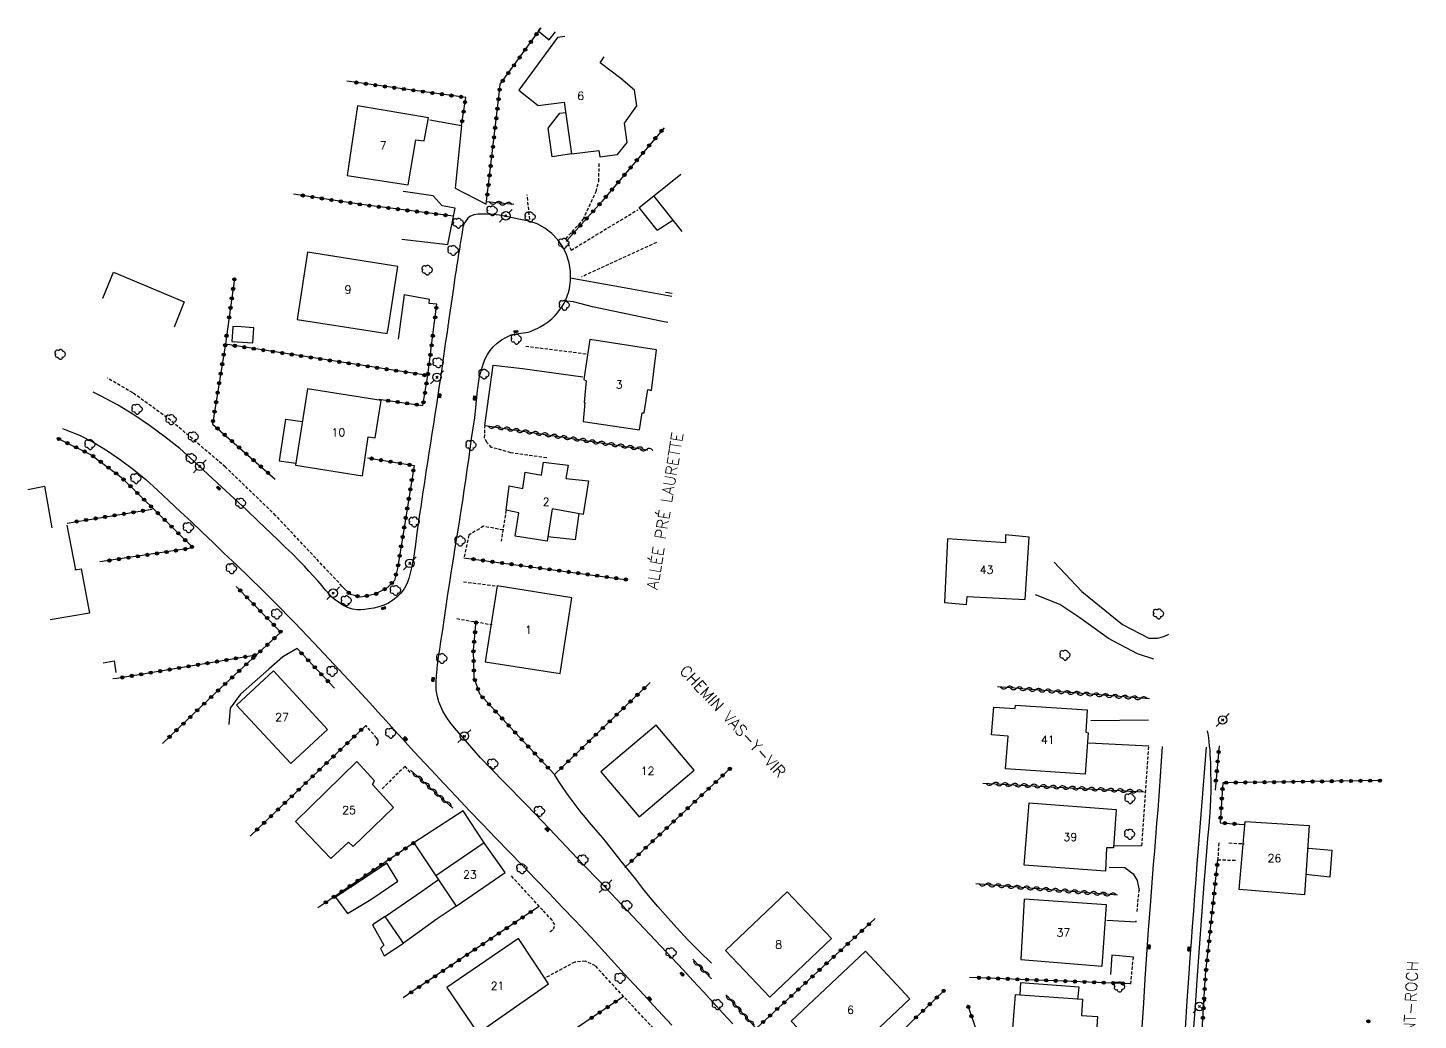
# Model space of a CAD drawing. Header units: millimetres. Extents: x 146000 to 147001, y 143000 to 144000.
# Drawn here: x 146338.9 to 146556.1, y 143562.7 to 143717.7 of the extents above; entities that cross this region are included whole.
import ezdxf
from ezdxf.enums import TextEntityAlignment as Align

# ---------------------------------------------------------------- set-up
doc = ezdxf.new("R2010")
doc.units = ezdxf.units.MM
doc.linetypes.add('DASHED', pattern=[0.75, 0.5, -0.25])
doc.layers.get('0').update_dxf_attribs({"linetype": 'CONTINUOUS'})
for name, color, linetype in [('W0014', 7, 'CONTINUOUS'), ('W0017', 7, 'CONTINUOUS'), ('W0101', 7, 'CONTINUOUS'), ('W0104', 1, 'CONTINUOUS'), ('W0112', 1, 'DASHED'), ('W0211', 2, 'CONTINUOUS'), ('W0300', 7, 'CONTINUOUS'), ('W0310', 3, 'CONTINUOUS'), ('W0322', 7, 'CONTINUOUS'), ('W0323', 7, 'CONTINUOUS'), ('W0401', 7, 'CONTINUOUS'), ('W0473', 7, 'CONTINUOUS'), ('W0989', 7, 'CONTINUOUS'), ('W0991', 7, 'CONTINUOUS')]:
    doc.layers.add(name, color=color, linetype=linetype)
doc.styles.get("Standard").update_dxf_attribs({"font": 'romans.shx', "width": 0.85})

# ---------------------------------------------------------------- blocks, each defined once
blk = doc.blocks.new('T300')
for p, q in [((-0.8, 0.51), (-0.86, 0.34)), ((-0.86, 0.34), (-0.86, 0.17)), ((-0.86, 0.17), (-0.74, 0.06)), ((-0.69, 0.63), (-0.8, 0.51)), ((-0.8, -0.06), (-0.74, 0.06)), ((-0.74, 0.06), (-0.69, 0.11)), ((-0.57, 0.69), (-0.69, 0.63)), ((-0.46, 0.69), (-0.57, 0.69)), ((-0.29, 0.63), (-0.46, 0.69)), ((-0.29, 0.63), (-0.17, 0.74)), ((-0.23, 0.57), (-0.29, 0.63)), ((-0.17, 0.74), (-0.06, 0.8)), ((-0.06, 0.8), (0.06, 0.8)), ((0.06, 0.8), (0.23, 0.74)), ((0.23, 0.74), (0.34, 0.63)), ((0.34, 0.63), (0.4, 0.51)), ((0.46, 0.46), (0.34, 0.46)), ((0.4, 0.51), (0.4, 0.46)), ((0.57, 0.4), (0.46, 0.46)), ((0.57, 0.4), (0.69, 0.29)), ((0.69, 0.29), (0.74, 0.17)), ((0.74, 0.06), (0.69, -0.17)), ((0.74, 0.17), (0.74, 0.06)), ((-0.8, -0.17), (-0.8, -0.06)), ((-0.8, -0.23), (-0.8, -0.17)), ((-0.74, -0.34), (-0.8, -0.23)), ((-0.69, -0.4), (-0.74, -0.34)), ((-0.51, -0.46), (-0.69, -0.4)), ((-0.4, -0.46), (-0.51, -0.46)), ((-0.4, -0.46), (-0.34, -0.46)), ((-0.34, -0.46), (-0.34, -0.4)), ((-0.34, -0.51), (-0.34, -0.46)), ((-0.29, -0.63), (-0.34, -0.51)), ((-0.17, -0.74), (-0.29, -0.63)), ((-0.06, -0.8), (-0.17, -0.74)), ((0.06, -0.8), (-0.06, -0.8)), ((0.17, -0.74), (0.06, -0.8)), ((0.23, -0.69), (0.17, -0.74)), ((0.29, -0.46), (0.23, -0.46)), ((0.29, -0.63), (0.23, -0.69)), ((0.46, -0.4), (0.29, -0.46)), ((0.34, -0.51), (0.29, -0.63)), ((0.34, -0.51), (0.34, -0.46)), ((0.57, -0.34), (0.46, -0.4)), ((0.63, -0.29), (0.57, -0.34)), ((0.69, -0.17), (0.63, -0.29))]:
    blk.add_line(p, q)
blk = doc.blocks.new('T473')
for p, q in [((-0.166667, 0.166667), (0.166667, -0.166667)), ((-0.166667, -0.166667), (0.166667, 0.166667)), ((0.500001, 0.500001), (1.000002, 1.000002)), ((-1.000002, -1.000002), (-0.500001, -0.500001))]:
    blk.add_line(p, q)
blk.add_ellipse((0, 0), major_axis=(0.471405, 0.471405), ratio=1, start_param=5.4977871438, end_param=11.780972451)
blk = doc.blocks.new('T401')
for p, q in [((-0.3, 0.3), (0, 0.3)), ((-0.3, -0.25), (-0.3, 0.3)), ((-0.3, 0.15), (0, 0.15)), ((-0.3, 0), (0, 0)), ((0, 0.3), (0, -0.25)), ((-0.3, -0.15), (0, -0.15)), ((-0.3, -0.25), (-0.3, -0.3)), ((-0.3, -0.3), (0, -0.3)), ((0, -0.3), (0, -0.25))]:
    blk.add_line(p, q)
blk = doc.blocks.new('t323o')
at = {"color": 0, "linetype": 'Continuous'}
for radius in [0.25, 0.15]:
    blk.add_circle((0, 0), radius, dxfattribs=at)
blk = doc.blocks.new('t310o')
at = {"color": 0, "linetype": 'Continuous'}
for centre, start, end in [((-0.5, 0.38), 216.8699, 323.1304), ((0.5, -0.37), 36.8699, 143.1303)]:
    blk.add_arc(centre, 0.625, start, end, dxfattribs=at)
blk = doc.blocks.new('t322o')
at = {"color": 0, "linetype": 'Continuous'}
for radius in [0.25, 0.15]:
    blk.add_circle((0, 0), radius, dxfattribs=at)

msp = doc.modelspace()

# ---------------------------------------------------------------- linework, layer by layer
at = {"layer": 'W0014'}
for points in [[(146418.95, 143671), (146419.59, 143671.37), (146420.19, 143671.79), (146420.76, 143672.26), (146421.29, 143672.77), (146421.68, 143673.22), (146422.05, 143673.7), (146422.39, 143674.19), (146422.69, 143674.71), (146422.96, 143675.25), (146423.19, 143675.81), (146423.38, 143676.38), (146423.53, 143676.96), (146423.71, 143678.3), (146423.7, 143679.66), (146423.49, 143681), (146423.08, 143682.29), (146422.48, 143683.51), (146421.71, 143684.62), (146420.78, 143685.6), (146419.71, 143686.44), (146418.51, 143687.08), (146417.21, 143687.5), (146415.9, 143687.78), (146414.61, 143688.05), (146413.6, 143688.27), (146412.58, 143688.44), (146411.55, 143688.56), (146410.52, 143688.6), (146409.89, 143688.61), (146409.25, 143688.59), (146408.59, 143688.49), (146407.98, 143688.24), (146407.64, 143687.97), (146407.38, 143687.65), (146407.17, 143687.29), (146407, 143686.92), (146406.87, 143686.56), (146406.8, 143686.18), (146406.76, 143685.8), (146406.7, 143685.43), (146406.65, 143685.15), (146406.61, 143684.86), (146406.56, 143684.58), (146406.52, 143684.29), (146406.48, 143684.01), (146406.43, 143683.73), (146406.39, 143683.44), (146406.35, 143683.16), (146406.26, 143682.61), (146406.17, 143682.06), (146406.08, 143681.52), (146406, 143680.97), (146405.91, 143680.43), (146405.82, 143679.88), (146405.74, 143679.33), (146405.65, 143678.79), (146405.4, 143677.07), (146405.14, 143675.34), (146404.89, 143673.62), (146404.64, 143671.9), (146404.61, 143671.68), (146404.58, 143671.45), (146404.55, 143671.23), (146404.51, 143671)], [(146404.51, 143671), (146404.35, 143669.85), (146404.19, 143668.71), (146404.02, 143667.56), (146403.86, 143666.42), (146403.7, 143665.27), (146403.53, 143664.13), (146403.37, 143662.98), (146403.2, 143661.84), (146402.97, 143660.34), (146402.74, 143658.83), (146402.51, 143657.33), (146402.28, 143655.83), (146402.04, 143654.33), (146401.81, 143652.83), (146401.58, 143651.32), (146401.35, 143649.82), (146401.17, 143648.67), (146400.99, 143647.52), (146400.82, 143646.37), (146400.65, 143645.22), (146400.47, 143644.07), (146400.3, 143642.92), (146400.12, 143641.76), (146399.95, 143640.61), (146399.7, 143638.81), (146399.48, 143636.99), (146399.22, 143635.18), (146398.84, 143633.39), (146398.64, 143632.55), (146398.42, 143631.7), (146398.12, 143630.87), (146397.7, 143630.09), (146397.19, 143629.43), (146396.6, 143628.83), (146395.95, 143628.31), (146395.25, 143627.86), (146394.52, 143627.52), (146393.75, 143627.26), (146392.97, 143627.08), (146392.18, 143626.95), (146391.56, 143626.86), (146390.93, 143626.8), (146390.29, 143626.8), (146389.65, 143626.9), (146388.86, 143627.17), (146388.12, 143627.55), (146387.43, 143628), (146386.77, 143628.49), (146386.41, 143628.8), (146386.08, 143629.13), (146385.76, 143629.49), (146385.46, 143629.85), (146385.17, 143630.21), (146384.88, 143630.58), (146384.58, 143630.94), (146384.28, 143631.29), (146383.56, 143632.08), (146382.84, 143632.87), (146382.12, 143633.65), (146381.38, 143634.41), (146380.27, 143635.53), (146379.14, 143636.62), (146378, 143637.71), (146376.87, 143638.79), (146374.97, 143640.6), (146373.06, 143642.41), (146371.14, 143644.21), (146369.21, 143645.99), (146367.04, 143648), (146364.87, 143650.02), (146362.65, 143651.99), (146360.33, 143653.85), (146357.92, 143655.61), (146355.46, 143657.29), (146352.92, 143658.85), (146350.28, 143660.26), (146349.11, 143660.81), (146349.11, 143660.81), (146349.11, 143660.81), (146349.11, 143660.81), (146349.11, 143660.81), (146349.11, 143660.81), (146349.11, 143660.81)], [(146449.05, 143562.11), (146447.5, 143563.81), (146445.96, 143565.5), (146444.41, 143567.19), (146442.86, 143568.87), (146441.3, 143570.55), (146438.71, 143573.32), (146436.1, 143576.08), (146433.5, 143578.84), (146430.88, 143581.59), (146428.27, 143584.35), (146425.65, 143587.1), (146423.04, 143589.85), (146420.43, 143592.6), (146416.85, 143596.31), (146413.23, 143599.98), (146409.66, 143603.71), (146406.25, 143607.59), (146405.58, 143608.39), (146404.92, 143609.2), (146404.3, 143610.06), (146403.77, 143610.97), (146403.43, 143611.7), (146403.15, 143612.45), (146402.94, 143613.22), (146402.78, 143614.01), (146402.73, 143614.38), (146402.7, 143614.75), (146402.69, 143615.12), (146402.7, 143615.49), (146402.71, 143615.86), (146402.74, 143616.23), (146402.76, 143616.6), (146402.79, 143616.96), (146402.91, 143618.19), (146403.08, 143619.41), (146403.28, 143620.63), (146403.46, 143621.85), (146403.73, 143623.69), (146404, 143625.54), (146404.27, 143627.39), (146404.55, 143629.23), (146404.83, 143631.06), (146405.11, 143632.88), (146405.41, 143634.7), (146405.7, 143636.53), (146405.99, 143638.35), (146406.28, 143640.17), (146406.57, 143642), (146406.85, 143643.82), (146407.09, 143645.44), (146407.33, 143647.06), (146407.56, 143648.68), (146407.79, 143650.31), (146408.02, 143651.93), (146408.25, 143653.55), (146408.48, 143655.17), (146408.73, 143656.79), (146408.98, 143658.92), (146409.18, 143661.08), (146409.5, 143663.25), (146410.08, 143665.35), (146410.37, 143666.03), (146410.72, 143666.69), (146411.13, 143667.31), (146411.62, 143667.87), (146412.25, 143668.45), (146412.94, 143668.96), (146413.68, 143669.38), (146414.45, 143669.74), (146414.82, 143669.86), (146415.2, 143669.94), (146415.58, 143669.99), (146415.96, 143670.03), (146416.34, 143670.06), (146416.72, 143670.11), (146417.1, 143670.19), (146417.47, 143670.31), (146417.85, 143670.47), (146418.22, 143670.63), (146418.59, 143670.81), (146418.95, 143671)], [(146410.33, 143655.58), (146411.64, 143665.05)], [(146344.34, 143655.11), (146344.34, 143655.11), (146344.34, 143655.11), (146344.87, 143654.92), (146346.99, 143654.09), (146349.23, 143652.97), (146351.37, 143651.66), (146353.41, 143650.22), (146355.41, 143648.74), (146357.33, 143647.18), (146359.16, 143645.52), (146360.95, 143643.82), (146362.75, 143642.13), (146364.46, 143640.53), (146366.16, 143638.92), (146367.85, 143637.3), (146369.54, 143635.68), (146371.54, 143633.78), (146373.53, 143631.87), (146375.51, 143629.95), (146377.46, 143628.01), (146380.58, 143624.81), (146383.66, 143621.58), (146386.72, 143618.32), (146389.77, 143615.05), (146391.05, 143613.66), (146392.34, 143612.26), (146393.61, 143610.86), (146394.89, 143609.46), (146396.16, 143608.05), (146397.44, 143606.65), (146398.72, 143605.25), (146400, 143603.85), (146401.96, 143601.75), (146403.93, 143599.66), (146405.9, 143597.57), (146407.88, 143595.48), (146409.94, 143593.32), (146412.02, 143591.16), (146414.1, 143589.01), (146416.19, 143586.85), (146418.27, 143584.7), (146420.35, 143582.55), (146422.42, 143580.38), (146424.48, 143578.21), (146426.02, 143576.57), (146427.55, 143574.92), (146429.07, 143573.27), (146430.58, 143571.61), (146432.1, 143569.95), (146433.62, 143568.3), (146435.14, 143566.65), (146436.67, 143565), (146439.52, 143561.94)], [(146521.05, 143560.9), (146521.33, 143564.94), (146521.61, 143568.98), (146521.97, 143573.99), (146522.34, 143579.01), (146522.72, 143584.02), (146523.1, 143589.04), (146523.27, 143591.06), (146523.46, 143593.08), (146523.63, 143595.11), (146523.74, 143597.14), (146523.78, 143598.58), (146523.78, 143600.01), (146523.76, 143601.45), (146523.72, 143602.89), (146523.69, 143603.55), (146523.66, 143604.22), (146523.62, 143604.88), (146523.56, 143605.54), (146523.49, 143606.17), (146523.42, 143606.8), (146523.33, 143607.43), (146523.25, 143607.88)], [(146516.13, 143605.46), (146515.61, 143597.73), (146515.45, 143595.59), (146515.28, 143593.45), (146515.11, 143591.31), (146514.93, 143589.18), (146514.75, 143587.04), (146514.58, 143584.9), (146514.41, 143582.76), (146514.25, 143580.62), (146513.97, 143576.81), (146513.71, 143572.99), (146513.45, 143569.17), (146513.2, 143565.35), (146512.77, 143558.59), (146512.35, 143551.83), (146511.94, 143545.07), (146511.54, 143538.31)], [(146518.6, 143542.28), (146518.75, 143544.92), (146518.9, 143547.56), (146519.06, 143550.2), (146519.22, 143552.84), (146519.49, 143557.14), (146519.77, 143561.43), (146520.06, 143565.73), (146520.36, 143570.02), (146520.54, 143572.47), (146520.72, 143574.92), (146520.9, 143577.36), (146521.08, 143579.81), (146521.27, 143582.25), (146521.45, 143584.7), (146521.63, 143587.14), (146521.81, 143589.59), (146523.07, 143605.37)]]:
    msp.add_lwpolyline(points, dxfattribs=at)
at = {"layer": 'W0017'}
for points in [[(146401.73, 143703.36), (146406.66, 143702.45), (146405.68, 143692.65), (146410.52, 143690.2)], [(146397.32, 143684.72), (146404.51, 143683.89), (146405.67, 143689.53), (146403.64, 143689.92), (146402.22, 143691.46), (146397.57, 143692.14)], [(146423.67, 143678.67), (146432.07, 143677.17), (146439.54, 143675.79)], [(146402.82, 143674.57), (146401.61, 143674.67), (146401.65, 143675.3), (146397.7, 143675.99), (146397.04, 143671)], [(146437.81, 143671.89), (146427.15, 143674.15), (146424.17, 143674.92), (146423.14, 143675.02), (146422.78, 143674.91)], [(146397.04, 143671), (146396.79, 143669.07)], [(146411.64, 143665.05), (146416.21, 143664.51), (146425.63, 143663.2)], [(146499.29, 143634.25), (146503.59, 143629.68), (146509.95, 143624.52), (146514.07, 143622.4), (146515.39, 143622.37), (146516.39, 143622.66), (146517.17, 143623.03)], [(146514.82, 143619.1), (146512.3, 143619.93), (146507.75, 143622.31), (146503.3, 143625.57), (146500.17, 143627.64), (146496.35, 143629.13)], [(146380.98, 143620.76), (146378.77, 143619.45), (146376.55, 143617.55), (146372.13, 143613.61), (146370.54, 143611.47), (146370.29, 143608.88)], [(146514, 143609.55), (146504.98, 143609.47)], [(146514.04, 143605.49), (146504.7, 143605.98)], [(146512.99, 143589.95), (146508.61, 143589.87)], [(146507.86, 143586.61), (146510.3, 143586.56), (146511.62, 143585.59), (146512.23, 143584.5), (146512.54, 143582.97)], [(146507.47, 143578.32), (146512.06, 143578.06)], [(146512.06, 143578.06), (146512.06, 143578.21)], [(146511.64, 143572.57), (146508.28, 143572.85), (146508.09, 143569.85)]]:
    msp.add_lwpolyline(points, dxfattribs=at)
at = {"layer": 'W0101'}
for points in [[(146422.83, 143716.37), (146421.67, 143716.23), (146415.63, 143707.97), (146418.64, 143705.61), (146422.71, 143706.11), (146423.86, 143698.04), (146428.11, 143698.57)], [(146428.11, 143698.57), (146428.3, 143697.59), (146431.05, 143697.93), (146432.57, 143699.81), (146432.16, 143702.83), (146434.07, 143705.53), (146433.71, 143708), (146431.55, 143709.8), (146428.31, 143712.27), (146428.97, 143713.21)], [(146441.12, 143685.89), (146436.74, 143691.46), (146440.95, 143694.84)], [(146396.72, 143680.46), (146382.62, 143682.67), (146380.97, 143672.17), (146388.4, 143671)], [(146350.65, 143675.47), (146352.31, 143679.55), (146363.32, 143674.92), (146361.75, 143670.96)], [(146395.24, 143671), (146396.72, 143680.46)], [(146388.4, 143671), (146395.07, 143669.95), (146395.24, 143671)], [(146420.14, 143638.23), (146420.06, 143637.51), (146415.04, 143638.32), (146415.6, 143641.95), (146413.65, 143642.36), (146414.11, 143646.18), (146416.27, 143645.74), (146416.62, 143648.33), (146419.15, 143647.86), (146419.47, 143649.86), (146423.31, 143649.42), (146422.95, 143647.31), (146426.52, 143646.95), (146425.69, 143641.72), (146420.83, 143642.59)], [(146338.91, 143645.59), (146341.53, 143646.13), (146342.65, 143639.61)], [(146420.83, 143642.59), (146420.14, 143638.23)], [(146345, 143640.03), (146345, 143640.03), (146346.36, 143633.08)], [(146347.22, 143633.23), (146348.53, 143626.26), (146342.42, 143625.27)], [(146346.25, 143633.06), (146347.22, 143633.23)], [(146410.19, 143590.39), (146402.65, 143585.27), (146405.85, 143580.51), (146413.48, 143585.75)], [(146413.48, 143585.75), (146410.19, 143590.39)]]:
    msp.add_lwpolyline(points, dxfattribs=at)
for points in [[(146400.86, 143700.07), (146401.52, 143703.67), (146390.42, 143705.55), (146388.81, 143694.66), (146398.34, 143693.17), (146399.53, 143700.24)], [(146426.73, 143669.01), (146425.78, 143662.8), (146426.17, 143662.59), (146425.83, 143659.2), (146425.94, 143659.2), (146425.67, 143656.24), (146434.49, 143654.95), (146434.91, 143657.58), (146435.23, 143657.59), (146435.76, 143661.22), (146436.37, 143661.09), (146437.12, 143667.4)], [(146394.11, 143659.49), (146382.6, 143661.33), (146380.75, 143649.39), (146391.2, 143647.73), (146392.08, 143653.85), (146393.18, 143653.66)], [(146495.36, 143638.17), (146491.68, 143638.52), (146491.67, 143637.26), (146482.6, 143637.89), (146482.11, 143627.96), (146485.59, 143627.64), (146485.7, 143628.91), (146494.75, 143628.42)], [(146412.23, 143630.53), (146410.36, 143618.69), (146422.06, 143616.84), (146423.93, 143628.68)], [(146377.27, 143617.26), (146385.75, 143608.12), (146380, 143602.79), (146371.52, 143611.93)], [(146493.23, 143611.9), (146504.42, 143611.2), (146504.19, 143607.72), (146504.6, 143607.61), (146504.13, 143601.14), (146491.64, 143601.97), (146492.07, 143607.09), (146489.47, 143607.27), (146489.82, 143611.6), (146493.18, 143611.41)], [(146434.41, 143594.49), (146443.01, 143601.78), (146437.07, 143608.79), (146428.46, 143601.5), (146434.41, 143594.49)], [(146396.04, 143595.92), (146392.75, 143599.51), (146393.1, 143600.07), (146390.33, 143603.09), (146380.74, 143593.72), (146386.24, 143587.95), (146389.01, 143590.52), (146389.73, 143589.82)], [(146495.35, 143596.64), (146508.93, 143595.62), (146508.52, 143589.61), (146507.43, 143589.65), (146507.27, 143586), (146494.59, 143586.92)], [(146529.09, 143593.72), (146539.12, 143593.11), (146538.36, 143582.3), (146528.19, 143583.12)], [(146457.57, 143582.76), (146447.93, 143573.61), (146454.86, 143566.31), (146464.5, 143575.46)], [(146506.77, 143571.16), (146507.43, 143580.7), (146494.58, 143581.6), (146494.06, 143572.18)], [(146409.23, 143560.68), (146420.28, 143568.38), (146415.55, 143575.48), (146404.37, 143567.83)], [(146469.78, 143573.48), (146458.17, 143562.54), (146465.2, 143555.14), (146476.7, 143566.04)], [(146505.55, 143556.04), (146492.44, 143556.71), (146493.25, 143566.74), (146503.68, 143565.98), (146503.56, 143563.43), (146506.03, 143563.26)]]:
    msp.add_lwpolyline(points, close=True, dxfattribs=at)
at = {"layer": 'W0104'}
for points in [[(146419, 143717.72), (146418.63, 143717.27), (146420.35, 143715.86), (146421.37, 143717.1)], [(146423.86, 143698.04), (146420.82, 143697.59), (146420.21, 143702.06), (146422.02, 143704.37), (146422.94, 143704.48)], [(146437.23, 143686.1), (146434.42, 143689.66), (146436.74, 143691.46)], [(146437.23, 143686.1), (146439.7, 143687.7)], [(146370.94, 143671), (146370.8, 143668.7), (146374.07, 143668.5)], [(146372.25, 143671), (146370.95, 143671.08), (146370.94, 143671)], [(146374.07, 143668.5), (146374.22, 143670.88), (146372.25, 143671)], [(146379.17, 143656.6), (146378.16, 143650.09), (146380.8, 143649.74)], [(146379.17, 143656.6), (146381.81, 143656.23)], [(146424.5, 143637.73), (146425.07, 143641.83)], [(146424.5, 143637.73), (146420.14, 143638.23)], [(146350.66, 143618.55), (146352.4, 143618.82), (146352.67, 143617.01)], [(146406.92, 143595.4), (146399.23, 143590.41), (146402.65, 143585.27)], [(146410.19, 143590.39), (146406.92, 143595.4)], [(146539, 143589.58), (146542.66, 143589.25), (146542.36, 143585.05), (146538.58, 143585.45)], [(146405.85, 143580.51), (146402.87, 143578.56), (146397.62, 143574.76), (146394.76, 143578.91), (146400.43, 143582.82), (146403.05, 143584.68)], [(146394.76, 143578.91), (146392.76, 143577.62), (146394.55, 143574.41), (146394.03, 143573.91), (146394.56, 143572.77), (146397.62, 143574.76)], [(146502.96, 143565.92), (146503.15, 143567.85), (146494.01, 143568.53), (146493.88, 143566.7)]]:
    msp.add_lwpolyline(points, dxfattribs=at)
msp.add_lwpolyline([(146395, 143587.22), (146390.55, 143584.28), (146386.96, 143581.9), (146388.84, 143579.35), (146392.52, 143581.55), (146396.74, 143584.44)], close=True, dxfattribs=at)
at = {"layer": 'W0112'}
for points in [[(146422.95, 143684.75), (146425.66, 143687.77), (146427.7, 143692.16), (146428.11, 143693.76), (146428.19, 143696.61)], [(146417.34, 143687.78), (146416.92, 143691.63)], [(146422.95, 143684.75), (146423.78, 143682.98), (146434.2, 143689.3)], [(146437.12, 143684.18), (146425.43, 143678.8)], [(146426.12, 143666.76), (146416.54, 143667.96)], [(146387.99, 143630.52), (146377.63, 143641.56), (146369.78, 143649.11), (146361.25, 143656.4), (146355.3, 143660.71), (146351.38, 143662.99)], [(146419.98, 143650.53), (146414.39, 143651.33), (146411.38, 143652.19), (146410.61, 143652.96), (146410.27, 143653.67), (146410.34, 143655.58)], [(146413.65, 143642.36), (146412.84, 143637.51)], [(146413.17, 143639.28), (146410.11, 143639.85), (146407.8, 143638.49), (146407.05, 143634.92)], [(146406.97, 143631.19), (146412.23, 143630.53)], [(146405.92, 143625.44), (146411.44, 143624.49)], [(146393.39, 143605.6), (146393.65, 143605.97), (146393.65, 143606.46), (146393.41, 143606.83), (146391.7, 143608.73)], [(146512.99, 143589.95), (146514.04, 143605.49)], [(146398.64, 143601.41), (146397.84, 143602.36), (146394.18, 143598.77)], [(146524.99, 143590.39), (146524.83, 143587.77), (146527.81, 143587.67)], [(146526.58, 143590.4), (146528.94, 143590.26)], [(146420.45, 143576.53), (146421.06, 143576.93), (146421.23, 143577.59), (146420.85, 143578.31), (146419.36, 143579.88), (146414.43, 143585.27)], [(146512.22, 143579.67), (146512.54, 143582.97)], [(146511.24, 143568.33), (146511.64, 143572.57)], [(146437.16, 143560.9), (146430, 143568.55), (146427.59, 143571.18), (146426.02, 143571.92), (146424.37, 143571.78), (146419.65, 143569.25)]]:
    msp.add_lwpolyline(points, dxfattribs=at)
at = {"layer": 'W0211'}
msp.add_lwpolyline([(146445.72, 143571.61), (146443.86, 143573.43), (146442.04, 143575.28), (146440.26, 143577.16), (146438.52, 143579.09), (146437.33, 143580.47), (146436.16, 143581.87), (146435.01, 143583.28), (146433.88, 143584.71), (146432.75, 143586.14), (146431.62, 143587.57), (146430.49, 143589), (146429.35, 143590.42), (146428.69, 143591.22), (146428.02, 143592.01), (146427.35, 143592.79), (146426.69, 143593.58), (146426.02, 143594.38), (146425.36, 143595.17), (146424.72, 143595.98), (146424.09, 143596.8), (146423.33, 143597.84), (146422.59, 143598.9), (146421.87, 143599.97), (146421.18, 143601.06)], dxfattribs=at)
at = {"layer": 'W0310'}
for points in [[(146414.85, 143690.11), (146410.55, 143690.55)], [(146410.34, 143655.58), (146435.77, 143651.8)], [(146514.14, 143612.89), (146490.39, 143614.79)], [(146405.32, 143595.84), (146398.72, 143601.77)], [(146488.14, 143599.71), (146513.31, 143598.38)], [(146509.15, 143582.26), (146487.04, 143584.01)], [(146445.72, 143569.15), (146442.79, 143572.24)], [(146448.16, 143566.5), (146452.69, 143561.41)]]:
    msp.add_lwpolyline(points, dxfattribs=at)
at = {"layer": 'W0322'}
for points in [[(146421.19, 143601.06), (146414.26, 143608.49), (146409.51, 143613.62), (146408.63, 143616.22), (146408.52, 143620.51), (146408.97, 143625.16)], [(146521.86, 143552.59), (146522.93, 143569.77), (146524.83, 143587.77)]]:
    msp.add_lwpolyline(points, dxfattribs=at)
at = {"layer": 'W0323'}
for points in [[(146410.52, 143690.2), (146412.6, 143707.82), (146412.73, 143708.92), (146419.09, 143717.71)], [(146406.66, 143702.45), (146407.33, 143706.84), (146388.74, 143709.38)], [(146438.32, 143702.1), (146428.61, 143690.58), (146423.21, 143684.61)], [(146405.42, 143688.3), (146391.05, 143690.1), (146380.4, 143691.76)], [(146371.2, 143678.55), (146370.15, 143671)], [(146402.37, 143671), (146402.82, 143674.57)], [(146439.6, 143676.2), (146438.55, 143676.37)], [(146370.15, 143671), (146369.78, 143668.34), (146367.78, 143655.82), (146377.56, 143647.22)], [(146393.73, 143659.7), (146400.64, 143658.71), (146401.4, 143663.39), (146402.37, 143671)], [(146438.9, 143671.71), (146437.81, 143671.89)], [(146401.4, 143663.39), (146369.77, 143668.29)], [(146343.63, 143653.56), (146343.63, 143653.56), (146348.82, 143651.04), (146353.48, 143647.54), (146364.75, 143636.47), (146350.17, 143634.28)], [(146391.99, 143650.55), (146399.27, 143649.33), (146397.55, 143638.67), (146396.68, 143633.27), (146396.2, 143631.41), (146395.03, 143630.23), (146393.2, 143629.25), (146390.93, 143628.81), (146389.33, 143629.19), (146387.99, 143630.52)], [(146345.06, 143640.36), (146358.32, 143642.51)], [(146407.05, 143634.92), (146432.59, 143631.5)], [(146371.48, 143630.47), (146378.46, 143623.33), (146368.28, 143613.87), (146359.96, 143605.92)], [(146386.82, 143614.55), (146380.98, 143620.76)], [(146374.6, 143619.75), (146352.8, 143616.1), (146352.19, 143616.01)], [(146421.18, 143601.06), (146436.14, 143615.45)], [(146391.7, 143608.73), (146373.65, 143591.46)], [(146525.05, 143605.58), (146525.05, 143605.58), (146524.4, 143598.62)], [(146432.17, 143586.57), (146448.8, 143602.17)], [(146550.37, 143600.13), (146525.62, 143599.79), (146525.22, 143593.53), (146528.92, 143593.27)], [(146399.23, 143590.41), (146386.08, 143581.53), (146384.24, 143580.28)], [(146418.7, 143580.42), (146398.92, 143567.14), (146397.56, 143566.21)], [(146471.3, 143578.57), (146452.69, 143561.41)], [(146511.31, 143568.39), (146486.02, 143569.39)], [(146431.98, 143566.42), (146410.85, 143552.17)], [(146482.03, 143567.31), (146467.54, 143553.4), (146465.77, 143555.08)], [(146485.73, 143565.15), (146489.6, 143553.74), (146473.83, 143539.33)]]:
    msp.add_lwpolyline(points, dxfattribs=at)

# ---------------------------------------------------------------- block references
at = {"layer": 'W0300'}
for p in [(146411.5, 143689.14), (146406.19, 143687.2), (146417.42, 143688.16), (146405.39, 143682.94), (146422.69, 143684.04), (146401.35, 143679.86), (146422.77, 143674.38), (146415.27, 143669.08), (146344.01, 143666.7), (146403.06, 143665.39), (146410.21, 143663.62), (146356.01, 143658.14), (146361.32, 143656.51), (146348.65, 143652.62), (146364.8, 143653.82), (146408.19, 143652.5), (146364.48, 143650.45), (146355.83, 143647.31), (146372.2, 143643.44), (146364.03, 143639.64), (146399.32, 143640.52), (146406.49, 143637.54), (146370.75, 143633.23), (146388.7, 143628.22), (146396.39, 143629.82), (146377.83, 143626.14), (146515.61, 143626.17), (146500.99, 143619.71), (146403.62, 143619.2), (146386.49, 143617.19), (146395.63, 143607.53), (146411.61, 143602.74), (146511.15, 143597.32), (146418.87, 143595.32), (146511.1, 143591.73), (146425.69, 143587.72), (146416.14, 143586.35), (146432.55, 143580.6), (146439.45, 143573.21), (146431.48, 143569.26), (146509.5, 143567.88), (146446.69, 143565.13)]:
    msp.add_blockref('T300', p, dxfattribs=at)
at = {"layer": 'W0310'}
for p, rotation in [((146412.05, 143690.4), 174.1070672900494), ((146413.54, 143690.25), 174.1070672900494), ((146411.82, 143655.36), 351.5484036060523), ((146413.31, 143655.14), 351.5484036060523), ((146414.79, 143654.92), 351.5484036060523), ((146416.27, 143654.7), 351.5484036060523), ((146417.76, 143654.48), 351.5484036060523), ((146419.24, 143654.26), 351.5484036060523), ((146420.72, 143654.03), 351.5484036060523), ((146422.21, 143653.81), 351.5484036060523), ((146423.69, 143653.59), 351.5484036060523), ((146425.18, 143653.37), 351.5484036060523), ((146426.66, 143653.15), 351.5484036060523), ((146428.14, 143652.93), 351.5484036060523), ((146429.63, 143652.71), 351.5484036060523), ((146431.11, 143652.49), 351.5484036060523), ((146432.59, 143652.27), 351.5484036060523), ((146434.08, 143652.05), 351.5484036060523), ((146435.56, 143651.83), 351.5484036060523), ((146491.88, 143614.67), 175.4233342144212), ((146493.38, 143614.55), 175.4233342144212), ((146494.87, 143614.43), 175.4233342144212), ((146496.37, 143614.31), 175.4233342144212), ((146497.86, 143614.19), 175.4233342144212), ((146499.36, 143614.07), 175.4233342144212), ((146500.85, 143613.95), 175.4233342144212), ((146502.35, 143613.83), 175.4233342144212), ((146503.84, 143613.71), 175.4233342144212), ((146505.34, 143613.59), 175.4233342144212), ((146506.83, 143613.47), 175.4233342144212), ((146508.33, 143613.35), 175.4233342144212), ((146509.83, 143613.23), 175.4233342144212), ((146511.32, 143613.12), 175.4233342144212), ((146512.82, 143613), 175.4233342144212), ((146399.83, 143600.76), 138.0809875850572), ((146400.95, 143599.76), 138.0809875850572), ((146402.07, 143598.76), 138.0809875850572), ((146403.18, 143597.76), 138.0809875850572), ((146489.64, 143599.63), 356.9584950642504), ((146491.14, 143599.55), 356.9584950642504), ((146492.63, 143599.47), 356.9584950642504), ((146494.13, 143599.39), 356.9584950642504), ((146495.63, 143599.32), 356.9584950642504), ((146497.13, 143599.24), 356.9584950642504), ((146498.62, 143599.16), 356.9584950642504), ((146500.12, 143599.08), 356.9584950642504), ((146501.62, 143599), 356.9584950642504), ((146503.12, 143598.92), 356.9584950642504), ((146504.62, 143598.84), 356.9584950642504), ((146506.11, 143598.76), 356.9584950642504), ((146507.61, 143598.68), 356.9584950642504), ((146509.11, 143598.6), 356.9584950642504), ((146510.61, 143598.52), 356.9584950642504), ((146512.11, 143598.44), 356.9584950642504), ((146404.3, 143596.76), 138.0809875850572), ((146488.54, 143583.89), 175.4779821262994), ((146490.03, 143583.77), 175.4779821262994), ((146491.53, 143583.66), 175.4779821262994), ((146493.03, 143583.54), 175.4779821262994), ((146494.52, 143583.42), 175.4779821262994), ((146496.02, 143583.3), 175.4779821262994), ((146497.51, 143583.18), 175.4779821262994), ((146499.01, 143583.06), 175.4779821262994), ((146500.5, 143582.95), 175.4779821262994), ((146502, 143582.83), 175.4779821262994), ((146503.49, 143582.71), 175.4779821262994), ((146504.99, 143582.59), 175.4779821262994), ((146506.48, 143582.47), 175.4779821262994), ((146507.98, 143582.35), 175.4779821262994), ((146443.66, 143571.33), 133.3824427547144), ((146444.69, 143570.24), 133.3824427547144), ((146448.7, 143565.89), 311.6377303307077), ((146449.7, 143564.77), 311.6377303307077), ((146450.69, 143563.65), 311.6377303307077), ((146451.69, 143562.53), 311.6377303307077)]:
    msp.add_blockref('t310o', p, dxfattribs=dict(at, rotation=rotation))
at = {"layer": 'W0322'}
for p, rotation in [((146408.94, 143624.81), 84.49687555006871), ((146408.79, 143623.31), 84.49687555006871), ((146408.53, 143620.33), 91.46914302174976), ((146408.65, 143621.82), 84.49687555006871), ((146408.56, 143618.83), 91.46914302174976), ((146408.6, 143617.33), 91.46914302174976), ((146408.76, 143615.85), 108.6460792518088), ((146409.24, 143614.43), 108.6460792518088), ((146409.95, 143613.14), 132.8123405557262), ((146410.97, 143612.04), 132.8123405557262), ((146411.99, 143610.94), 132.8123405557262), ((146413.01, 143609.84), 132.8123405557262), ((146414.03, 143608.74), 132.8123405557262), ((146415.05, 143607.64), 133.0022591297983), ((146416.07, 143606.55), 133.0022591297983), ((146417.09, 143605.45), 133.0022591297983), ((146418.12, 143604.35), 133.0022591297983), ((146419.14, 143603.26), 133.0022591297983), ((146420.16, 143602.16), 133.0022591297983), ((146524.59, 143585.47), 83.96116716513426), ((146524.75, 143586.96), 83.96116716513426), ((146524.43, 143583.98), 83.96116716513426), ((146524.12, 143581), 83.96116716513426), ((146524.28, 143582.49), 83.96116716513426), ((146523.96, 143579.51), 83.96116716513426), ((146523.64, 143576.52), 83.96116716513426), ((146523.8, 143578.01), 83.96116716513426), ((146523.49, 143575.03), 83.96116716513426), ((146523.33, 143573.54), 83.96116716513426), ((146523.01, 143570.56), 83.96116716513426), ((146523.17, 143572.05), 83.96116716513426), ((146522.89, 143569.06), 86.44588367269091), ((146522.7, 143566.07), 86.44588367269091), ((146522.79, 143567.57), 86.44588367269091), ((146522.61, 143564.57), 86.44588367269091), ((146522.51, 143563.07), 86.44588367269091)]:
    msp.add_blockref('t322o', p, dxfattribs=dict(at, rotation=rotation))
at = {"layer": 'W0323'}
for p, rotation in [((146417.51, 143715.52), 54.13997971689902), ((146418.38, 143716.74), 54.13997971689902), ((146416.63, 143714.31), 54.13997971689902), ((146414.87, 143711.87), 54.13997971689902), ((146415.75, 143713.09), 54.13997971689902), ((146390.23, 143709.17), 172.2170885890346), ((146391.72, 143708.97), 172.2170885890346), ((146413.11, 143709.44), 54.13997971689902), ((146413.99, 143710.66), 54.13997971689902), ((146393.2, 143708.77), 172.2170885890346), ((146394.69, 143708.56), 172.2170885890346), ((146396.17, 143708.36), 172.2170885890346), ((146397.66, 143708.16), 172.2170885890346), ((146399.15, 143707.95), 172.2170885890346), ((146400.63, 143707.75), 172.2170885890346), ((146402.12, 143707.55), 172.2170885890346), ((146403.61, 143707.35), 172.2170885890346), ((146405.09, 143707.14), 172.2170885890346), ((146406.58, 143706.94), 172.2170885890346), ((146412.63, 143708.07), 83.16338279098107), ((146407, 143704.62), 81.32250239483014), ((146407.22, 143706.11), 81.32250239483014), ((146412.28, 143705.09), 83.2758289213027), ((146412.46, 143706.58), 83.2758289213027), ((146406.77, 143703.14), 81.32250239483014), ((146412.11, 143703.6), 83.2758289213027), ((146411.75, 143700.62), 83.2758289213027), ((146411.93, 143702.11), 83.2758289213027), ((146436.96, 143700.48), 229.8822939944216), ((146437.92, 143701.63), 229.8822939944216), ((146411.58, 143699.13), 83.2758289213027), ((146435.02, 143698.19), 229.8822939944216), ((146435.99, 143699.34), 229.8822939944216), ((146411.23, 143696.15), 83.2758289213027), ((146411.4, 143697.64), 83.2758289213027), ((146433.09, 143695.9), 229.8822939944216), ((146434.06, 143697.04), 229.8822939944216), ((146411.05, 143694.66), 83.2758289213027), ((146432.12, 143694.75), 229.8822939944216), ((146410.7, 143691.68), 83.2758289213027), ((146410.88, 143693.17), 83.2758289213027), ((146430.19, 143692.46), 229.8822939944216), ((146431.16, 143693.6), 229.8822939944216), ((146381.89, 143691.53), 171.1502038589128), ((146383.37, 143691.3), 171.1502038589128), ((146384.85, 143691.07), 171.1502038589128), ((146386.33, 143690.83), 171.1502038589128), ((146387.81, 143690.6), 171.1502038589128), ((146389.3, 143690.37), 171.1502038589128), ((146390.78, 143690.14), 171.1502038589128), ((146392.27, 143689.95), 172.8622214774644), ((146393.75, 143689.76), 172.8622214774644), ((146395.24, 143689.57), 172.8622214774644), ((146428.24, 143690.17), 227.8985767992891), ((146429.22, 143691.31), 229.8822939944216), ((146396.73, 143689.39), 172.8622214774644), ((146398.22, 143689.2), 172.8622214774644), ((146399.71, 143689.02), 172.8622214774644), ((146401.2, 143688.83), 172.8622214774644), ((146402.68, 143688.64), 172.8622214774644), ((146404.17, 143688.46), 172.8622214774644), ((146426.23, 143687.95), 227.8985767992891), ((146427.24, 143689.06), 227.8985767992891), ((146424.22, 143685.72), 227.8985767992891), ((146425.23, 143686.83), 227.8985767992891), ((146370.98, 143676.94), 262.0935981546114), ((146371.18, 143678.43), 262.0935981546114), ((146370.77, 143675.46), 262.0935981546114), ((146370.36, 143672.49), 262.0935981546114), ((146370.57, 143673.97), 262.0935981546114), ((146402.56, 143672.49), 82.77468948877289), ((146402.74, 143673.98), 82.77468948877289), ((146369.75, 143668.14), 260.8941980893862), ((146369.96, 143669.62), 262.0935981546298), ((146371.26, 143668.06), 171.2007569937328), ((146372.74, 143667.83), 171.2007569937328), ((146402, 143668.13), 82.77468948879196), ((146402.19, 143669.62), 82.77468948879196), ((146369.51, 143666.66), 260.8941980893862), ((146374.22, 143667.6), 171.2007569937328), ((146375.7, 143667.37), 171.2007569937328), ((146377.19, 143667.14), 171.2007569937328), ((146378.67, 143666.91), 171.2007569937328), ((146380.15, 143666.68), 171.2007569937328), ((146381.63, 143666.45), 171.2007569937328), ((146383.12, 143666.22), 171.2007569937328), ((146384.6, 143665.99), 171.2007569937328), ((146386.08, 143665.76), 171.2007569937328), ((146387.56, 143665.54), 171.2007569937328), ((146401.81, 143666.64), 82.77468948879196), ((146369.04, 143663.69), 260.8941980893862), ((146369.28, 143665.17), 260.8941980893862), ((146389.05, 143665.31), 171.2007569937328), ((146390.53, 143665.08), 171.2007569937328), ((146392.01, 143664.85), 171.2007569937328), ((146393.49, 143664.62), 171.2007569937328), ((146394.97, 143664.39), 171.2007569937328), ((146396.46, 143664.16), 171.2007569937328), ((146397.94, 143663.93), 171.2007569937328), ((146399.42, 143663.7), 171.2007569937328), ((146400.9, 143663.47), 171.2007569937328), ((146401.44, 143663.66), 82.77468948879196), ((146401.63, 143665.15), 82.77468948879196), ((146368.8, 143662.21), 260.8941980893862), ((146401.2, 143662.18), 80.70430978698128), ((146368.33, 143659.25), 260.8941980893862), ((146368.56, 143660.73), 260.8941980893862), ((146395.21, 143659.48), 351.8536441833418), ((146396.7, 143659.27), 351.8536441833418), ((146398.18, 143659.06), 351.8536441833418), ((146400.72, 143659.22), 80.70430978698128), ((146400.96, 143660.7), 80.70430978698128), ((146368.09, 143657.77), 260.8941980893862), ((146399.67, 143658.85), 351.8536441833418), ((146367.85, 143656.29), 260.8941980893862), ((146368.55, 143655.14), 318.6981955156389), ((146343.76, 143653.5), 334.0458646423785), ((146345.1, 143652.84), 334.0458646423785), ((146369.67, 143654.15), 318.6981955156389), ((146370.8, 143653.16), 318.6981955156389), ((146346.45, 143652.19), 334.0458646423785), ((146347.8, 143651.53), 334.0458646423785), ((146349.11, 143650.81), 323.1438489420343), ((146371.93, 143652.17), 318.6981955156389), ((146373.05, 143651.18), 318.6981955156389), ((146392.63, 143650.44), 350.4521541458061), ((146350.31, 143649.92), 323.1438489420343), ((146351.51, 143649.02), 323.1438489420343), ((146352.71, 143648.12), 323.1438489420343), ((146374.18, 143650.19), 318.6981955156389), ((146375.31, 143649.2), 318.6981955156389), ((146376.43, 143648.21), 318.6981955156389), ((146394.1, 143650.19), 350.4521541458061), ((146395.58, 143649.95), 350.4521541458061), ((146397.06, 143649.7), 350.4521541458061), ((146398.54, 143649.45), 350.4521541458061), ((146399.14, 143648.57), 260.8440787502644), ((146353.87, 143647.16), 315.5129756343318), ((146354.94, 143646.11), 315.5129756343318), ((146398.9, 143647.09), 260.8440787502644), ((146356.01, 143645.06), 315.5129756343318), ((146357.08, 143644.01), 315.5129756343318), ((146398.43, 143644.13), 260.8440787502644), ((146398.67, 143645.61), 260.8440787502644), ((146353.94, 143641.8), 9.170632533694734), ((146355.42, 143642.04), 9.170632533694734), ((146356.9, 143642.28), 9.170632533694734), ((146358.15, 143642.96), 315.5129756343318), ((146359.22, 143641.91), 315.5129756343318), ((146398.19, 143642.65), 260.8440787502644), ((146346.54, 143640.6), 9.170632533694734), ((146348.02, 143640.84), 9.170632533694734), ((146349.5, 143641.08), 9.170632533694734), ((146350.98, 143641.32), 9.170632533694734), ((146352.46, 143641.56), 9.170632533694734), ((146360.29, 143640.85), 315.5129756343318), ((146361.36, 143639.8), 315.5129756343318), ((146397.71, 143639.68), 260.8440787502644), ((146397.95, 143641.17), 260.8440787502644), ((146362.43, 143638.75), 315.5129756343318), ((146363.5, 143637.7), 315.5129756343318), ((146397.47, 143638.2), 260.8576472930795), ((146356.11, 143635.17), 188.542872381904), ((146357.59, 143635.39), 188.542872381904), ((146359.07, 143635.62), 188.542872381904), ((146360.56, 143635.84), 188.542872381904), ((146362.04, 143636.06), 188.542872381904), ((146363.52, 143636.29), 188.542872381904), ((146364.57, 143636.65), 315.5129756343318), ((146397, 143635.24), 260.8576472930795), ((146397.23, 143636.72), 260.8576472930795), ((146351.66, 143634.5), 188.542872381904), ((146353.14, 143634.73), 188.542872381904), ((146354.62, 143634.95), 188.542872381904), ((146396.76, 143633.76), 260.8576472930795), ((146408.54, 143634.72), 352.38005447689), ((146410.03, 143634.52), 352.38005447689), ((146411.51, 143634.32), 352.38005447689), ((146413, 143634.13), 352.38005447689), ((146414.49, 143633.93), 352.38005447689), ((146415.97, 143633.73), 352.38005447689), ((146417.46, 143633.53), 352.38005447689), ((146418.95, 143633.33), 352.38005447689), ((146420.43, 143633.13), 352.38005447689), ((146395.79, 143631), 225.3176279333893), ((146396.43, 143632.3), 255.5138179239666), ((146421.92, 143632.93), 352.38005447689), ((146423.41, 143632.73), 352.38005447689), ((146424.89, 143632.53), 352.38005447689), ((146426.38, 143632.34), 352.38005447689), ((146427.87, 143632.14), 352.38005447689), ((146429.35, 143631.94), 352.38005447689), ((146430.84, 143631.74), 352.38005447689), ((146432.33, 143631.54), 352.38005447689), ((146372.1, 143629.84), 314.3470502470013), ((146373.15, 143628.76), 314.3470502470013), ((146389.05, 143629.47), 135.3001996904094), ((146390.41, 143628.94), 166.7057354485594), ((146391.88, 143628.99), 190.831991024379), ((146393.34, 143629.32), 208.2970357433042), ((146394.66, 143630.03), 208.2970357433042), ((146374.19, 143627.69), 314.3470502470013), ((146375.24, 143626.62), 314.3470502470013), ((146376.29, 143625.54), 314.3470502470013), ((146377.34, 143624.47), 314.3470502470013), ((146377.44, 143622.38), 222.8769612052467), ((146378.39, 143623.4), 314.3470502470013), ((146375.24, 143620.33), 222.8769612052467), ((146376.34, 143621.35), 222.8769612052467), ((146381.68, 143620.02), 133.2654467552958), ((146362.55, 143617.73), 189.4964024916505), ((146364.02, 143617.98), 189.4964024916505), ((146365.5, 143618.23), 189.4964024916505), ((146366.98, 143618.47), 189.4964024916505), ((146368.46, 143618.72), 189.4964024916505), ((146369.94, 143618.97), 189.4964024916505), ((146371.42, 143619.22), 189.4964024916505), ((146372.9, 143619.46), 189.4964024916505), ((146373.04, 143618.29), 222.8769612052467), ((146374.14, 143619.31), 222.8769612052467), ((146374.38, 143619.71), 189.4964024916505), ((146382.71, 143618.92), 133.2654467552958), ((146383.74, 143617.83), 133.2654467552958), ((146353.67, 143616.25), 189.4964024916505), ((146355.15, 143616.49), 189.4964024916505), ((146356.63, 143616.74), 189.4964024916505), ((146358.11, 143616.99), 189.4964024916505), ((146359.59, 143617.24), 189.4964024916505), ((146361.07, 143617.48), 189.4964024916505), ((146370.84, 143616.25), 222.8769612052467), ((146371.94, 143617.27), 222.8769612052467), ((146384.76, 143616.74), 133.2654467552958), ((146385.79, 143615.65), 133.2654467552958), ((146368.64, 143614.21), 222.8769612052467), ((146369.74, 143615.23), 222.8769612052467), ((146434.16, 143613.54), 43.88611413833691), ((146435.24, 143614.58), 43.88611413833691), ((146366.47, 143612.14), 223.7019898531511), ((146367.55, 143613.18), 223.7019898531511), ((146431.99, 143611.46), 43.88611413833691), ((146433.08, 143612.5), 43.88611413833691), ((146363.22, 143609.03), 223.7019898531511), ((146364.3, 143610.07), 223.7019898531511), ((146365.38, 143611.11), 223.7019898531511), ((146429.83, 143609.38), 43.88611413833691), ((146430.91, 143610.42), 43.88611413833691), ((146361.05, 143606.96), 223.7019898531511), ((146362.13, 143608), 223.7019898531511), ((146389.91, 143607.02), 223.7279936482346), ((146390.99, 143608.05), 223.7279936482346), ((146427.67, 143607.3), 43.88611413833691), ((146428.75, 143608.34), 43.88611413833691), ((146387.74, 143604.94), 223.7279936482346), ((146388.83, 143605.98), 223.7279936482346), ((146425.51, 143605.22), 43.88611413833691), ((146426.59, 143606.26), 43.88611413833691), ((146385.58, 143602.87), 223.7279936482346), ((146386.66, 143603.91), 223.7279936482346), ((146423.35, 143603.14), 43.88611413833691), ((146424.43, 143604.18), 43.88611413833691), ((146524.82, 143603.11), 264.6790526636492), ((146524.96, 143604.6), 264.6790526636492), ((146383.41, 143600.79), 223.7279936482346), ((146384.49, 143601.83), 223.7279936482346), ((146422.27, 143602.1), 43.88611413833691), ((146447.48, 143600.94), 43.16936878432716), ((146448.58, 143601.96), 43.16936878432716), ((146524.68, 143601.61), 264.6790526636492), ((146381.24, 143598.72), 223.7279936482346), ((146382.32, 143599.76), 223.7279936482346), ((146445.29, 143598.88), 43.16936878432716), ((146446.39, 143599.91), 43.16936878432716), ((146524.54, 143600.12), 264.6790526636492), ((146525.56, 143598.81), 266.3427329965384), ((146526.14, 143599.8), 180.7964308858407), ((146527.64, 143599.82), 180.7964308858407), ((146529.14, 143599.84), 180.7964308858407), ((146530.64, 143599.86), 180.7964308858407), ((146532.14, 143599.88), 180.7964308858407), ((146533.64, 143599.9), 180.7964308858407), ((146535.14, 143599.92), 180.7964308858407), ((146536.64, 143599.94), 180.7964308858407), ((146538.14, 143599.96), 180.7964308858407), ((146539.64, 143599.98), 180.7964308858407), ((146541.14, 143600), 180.7964308858407), ((146542.64, 143600.03), 180.7964308858407), ((146544.14, 143600.05), 180.7964308858407), ((146545.64, 143600.07), 180.7964308858407), ((146547.14, 143600.09), 180.7964308858407), ((146548.64, 143600.11), 180.7964308858407), ((146550.14, 143600.13), 180.7964308858407), ((146379.07, 143596.65), 223.7279936482346), ((146380.16, 143597.68), 223.7279936482346), ((146443.11, 143596.83), 43.16936878432716), ((146444.2, 143597.86), 43.16936878432716), ((146525.46, 143597.31), 266.3427329965384), ((146376.9, 143594.57), 223.7279936482346), ((146377.99, 143595.61), 223.7279936482346), ((146440.92, 143594.78), 43.16936878432716), ((146442.01, 143595.81), 43.16936878432716), ((146525.27, 143594.32), 266.3427329965384), ((146525.37, 143595.82), 266.3427329965384), ((146374.74, 143592.5), 223.7279936482346), ((146375.82, 143593.54), 223.7279936482346), ((146437.64, 143591.7), 43.16936878432716), ((146438.73, 143592.73), 43.16936878432716), ((146439.82, 143593.75), 43.16936878432716), ((146525.93, 143593.48), 355.9979832768446), ((146527.43, 143593.38), 355.9979832768446), ((146397.91, 143589.52), 214.0275040346273), ((146399.15, 143590.36), 214.0275040346273), ((146435.45, 143589.65), 43.16936878432716), ((146436.54, 143590.67), 43.16936878432716), ((146395.42, 143587.84), 214.0275040346273), ((146396.67, 143588.68), 214.0275040346273), ((146433.26, 143587.6), 43.16936878432716), ((146434.35, 143588.62), 43.16936878432716), ((146391.69, 143585.32), 214.0275040346273), ((146392.94, 143586.16), 214.0275040346273), ((146394.18, 143587), 214.0275040346273), ((146389.21, 143583.64), 214.0275040346273), ((146390.45, 143584.48), 214.0275040346273), ((146385.48, 143581.12), 214.2221053912208), ((146386.72, 143581.96), 214.0275040346273), ((146387.96, 143582.8), 214.0275040346273), ((146416.23, 143578.76), 213.8915187979743), ((146417.48, 143579.6), 213.8915187979743), ((146413.74, 143577.09), 213.8915187979743), ((146414.99, 143577.92), 213.8915187979743), ((146469.23, 143576.66), 222.6884042127938), ((146470.33, 143577.68), 222.6884042127938), ((146410.01, 143574.58), 213.8915187979743), ((146411.25, 143575.42), 213.8915187979743), ((146412.5, 143576.25), 213.8915187979743), ((146467.02, 143574.63), 222.6884042127938), ((146468.12, 143575.65), 222.6884042127938), ((146406.27, 143572.07), 213.8915187979743), ((146407.52, 143572.91), 213.8915187979743), ((146408.76, 143573.74), 213.8915187979743), ((146464.82, 143572.6), 222.6884042127938), ((146465.92, 143573.61), 222.6884042127938), ((146403.78, 143570.4), 213.8915187979743), ((146405.03, 143571.23), 213.8915187979743), ((146462.61, 143570.56), 222.6884042127938), ((146463.71, 143571.58), 222.6884042127938), ((146400.04, 143567.89), 213.8915187979743), ((146401.29, 143568.72), 213.8915187979743), ((146402.54, 143569.56), 213.8915187979743), ((146460.41, 143568.53), 222.6884042127938), ((146461.51, 143569.54), 222.6884042127938), ((146487.52, 143569.33), 177.7426433548488), ((146489.02, 143569.27), 177.7426433548488), ((146490.52, 143569.21), 177.7426433548488), ((146492.02, 143569.15), 177.7426433548488), ((146493.52, 143569.09), 177.7426433548488), ((146495.02, 143569.03), 177.7426433548488), ((146496.52, 143568.97), 177.7426433548488), ((146498.01, 143568.92), 177.7426433548488), ((146499.51, 143568.86), 177.7426433548488), ((146501.01, 143568.8), 177.7426433548488), ((146502.51, 143568.74), 177.7426433548488), ((146504.01, 143568.68), 177.7426433548488), ((146505.51, 143568.62), 177.7426433548488), ((146507.01, 143568.56), 177.7426433548488), ((146508.51, 143568.5), 177.7426433548488), ((146510.01, 143568.44), 177.7426433548488), ((146398.8, 143567.05), 214.0394637276222), ((146430.75, 143565.59), 213.9914703995067), ((146458.2, 143566.49), 222.6884042127938), ((146459.3, 143567.51), 222.6884042127938), ((146480.93, 143566.25), 223.8257267950219), ((146482.01, 143567.29), 223.8257267950219), ((146428.26, 143563.91), 213.9914703995067), ((146429.5, 143564.75), 213.9914703995067), ((146454.89, 143563.44), 222.6884042127938), ((146455.99, 143564.46), 222.6884042127938), ((146457.1, 143565.48), 222.6884042127938), ((146478.77, 143564.18), 223.8257267950219), ((146479.85, 143565.22), 223.8257267950219), ((146485.86, 143564.76), 288.7296663696524), ((146427.01, 143563.07), 213.9914703995067), ((146453.79, 143562.43), 222.6884042127938), ((146477.68, 143563.14), 223.8257267950219), ((146486.34, 143563.34), 288.7296663696524), ((146548.36, 143562.52), 184.0902980370167)]:
    msp.add_blockref('t323o', p, dxfattribs=dict(at, rotation=rotation))
at = {"layer": 'W0401'}
for p, rotation in [((146415.17, 143670.11), 279.2187926107472), ((146403.12, 143660.27), 171.3929457688305), ((146408.86, 143659.89), 354.8689911407572), ((146368.81, 143645.91), 47.53086660485587), ((146394.46, 143627.21), 110.0666306453886), ((146402.37, 143615.93), 356.8846565910127), ((146397.8, 143606.56), 222.3941595466124), ((146420.13, 143592.57), 43.45100336831049), ((146513.94, 143574.14), 176.0905722950468), ((146520.48, 143573.83), 355.820330197321), ((146441.27, 143570.01), 42.98338129697473), ((146435.95, 143565.95), 222.8661665993953)]:
    msp.add_blockref('T401', p, dxfattribs=dict(at, rotation=rotation))
at = {"layer": 'W0473'}
for p in [(146413.59, 143688.36), (146402.84, 143663.13), (146365.77, 143649.22), (146398.61, 143634.07), (146386.62, 143629.4), (146525.59, 143609.6), (146407.11, 143607.07), (146429.18, 143583.63), (146521.97, 143564.83)]:
    msp.add_blockref('T473', p, dxfattribs=at)

# ---------------------------------------------------------------- texts
at = {"layer": 'W0989'}
for s, rotation, p in [('ALLÉE PRÉ LAURETTE  ', 80.6652, (146437.28, 143629.87)), ('CHEMIN VAS-Y-VIR  ', 313.1118, (146440.61, 143617.15)), ('MONT SAINT-ROCH  ', 87.1659, (146555.06, 143549.75))]:
    msp.add_text(s, height=1.75, rotation=rotation, dxfattribs=at).set_placement(p)
at = {"layer": 'W0991'}
for s, p in [('6', (146425.29, 143707.09)), ('7', (146394.44, 143699.36)), ('9', (146388.93, 143676.84)), ('3', (146431.29, 143661.98)), ('10', (146387.43, 143654.53)), ('2', (146419.91, 143643.69)), ('43', (146488.7, 143633.08)), ('1', (146417.15, 143623.68)), ('27', (146378.63, 143610.03)), ('41', (146498.27, 143606.52)), ('12', (146435.74, 143601.64)), ('25', (146389.1, 143595.52)), ('39', (146501.79, 143591.32)), ('26', (146533.68, 143588.01)), ('23', (146407.98, 143585.45)), ('37', (146500.71, 143576.38)), ('8', (146456.22, 143574.53)), ('21', (146412.3, 143568.08)), ('6', (146467.46, 143564.31))]:
    msp.add_text(s, height=1.25, dxfattribs=at).set_placement(p, align=Align.MIDDLE_CENTER)

doc.saveas('drawing.dxf')
